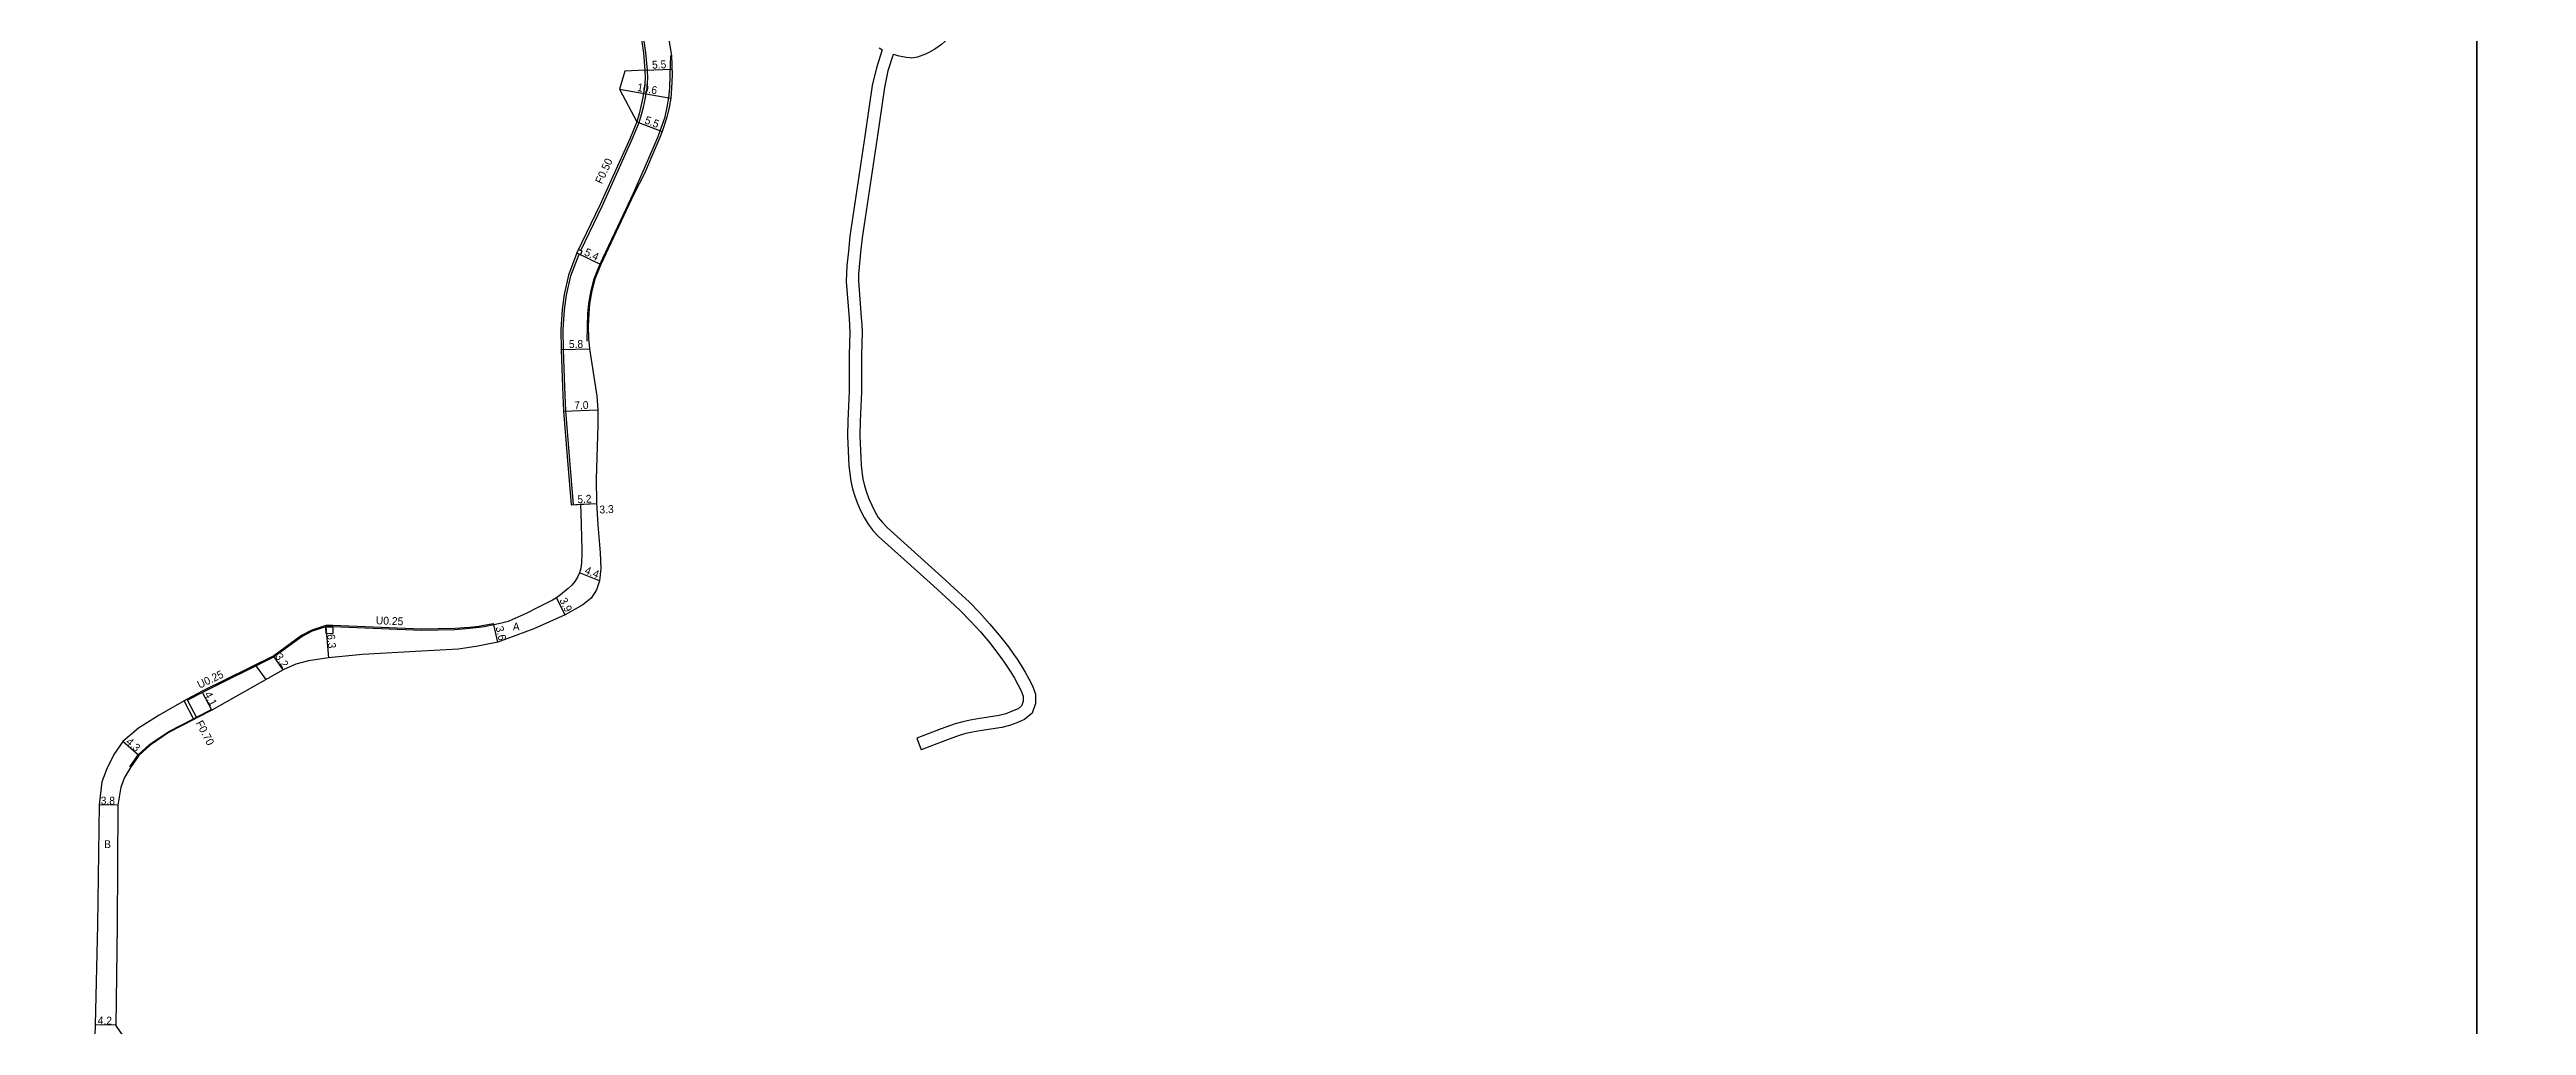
# Model space of a CAD drawing. Header units: metres. Extents: x -24000 to -21600, y -102000 to -99000.
# Drawn here: x -23694 to -23190, y -99543 to -99345 of the extents above; entities that cross this region are included whole.
import ezdxf

# ---------------------------------------------------------------- set-up
doc = ezdxf.new("R2010")
doc.units = ezdxf.units.M
doc.header["$LTSCALE"] = 2.5
for name, color, linetype in [('側溝・桝', 7, 'Continuous'), ('図郭', 7, 'Continuous'), ('幅員', 7, 'Continuous'), ('歩道・分離帯・安全施設', 7, 'Continuous'), ('舗装', 7, 'Continuous'), ('道路', 7, 'Continuous')]:
    doc.layers.add(name, color=color, linetype=linetype)
doc.styles.get("Standard").update_dxf_attribs({"font": ''})
doc.styles.get('Standard').set_extended_font_data('@MS PGothic')

msp = doc.modelspace()

# ---------------------------------------------------------------- linework, layer by layer
at = {"layer": '側溝・桝'}
msp.add_lwpolyline([(-23585.79, -99385.76), (-23581.4, -99376.61), (-23575.3, -99363.13), (-23573.93, -99359.73), (-23573.43, -99358.12), (-23573.06, -99356.61), (-23572.64, -99354.73), (-23572.31, -99352.61), (-23572.17, -99350.75), (-23572.23, -99349.06), (-23572.52, -99345.51), (-23574.03, -99335.4)], dxfattribs=at)
at = {"layer": '側溝・桝', "flags": 128}
for points in [[(-23572.73, -99349.1), (-23572.67, -99350.74), (-23572.81, -99352.56), (-23573.13, -99354.63), (-23573.54, -99356.5), (-23573.91, -99357.99), (-23574.4, -99359.58)], [(-23587.26, -99437.46), (-23588.08, -99427.61), (-23588.8, -99418.4), (-23589.03, -99413.52), (-23589.31, -99405.87), (-23589.37, -99401.83), (-23589.09, -99397.81), (-23588.67, -99394.82), (-23587.78, -99390.93), (-23586.13, -99386.48)], [(-23603.49, -99461.91), (-23603.54, -99461.67), (-23605.5, -99462.04), (-23606.48, -99462.21), (-23608.45, -99462.41), (-23611.43, -99462.66), (-23618.21, -99462.76), (-23636.24, -99462.02), (-23637.69, -99462.04), (-23640.53, -99462.96), (-23642.61, -99464.03)], [(-23642.61, -99464.03), (-23648.27, -99468.16), (-23662.84, -99475.39), (-23665.89, -99476.98)], [(-23664.52, -99481.12), (-23666.5, -99477.32)], [(-23663.89, -99480.8), (-23665.77, -99477.2)]]:
    msp.add_lwpolyline(points, dxfattribs=at)
for points in [[(-23585.52, -99385.89), (-23586.24, -99385.54), (-23586.59, -99386.27), (-23585.87, -99386.61)], [(-23637.64, -99462.29), (-23636.24, -99462.27), (-23636.22, -99463.67), (-23637.62, -99463.69)]]:
    msp.add_lwpolyline(points, close=True, dxfattribs=at)
at = {"layer": '図郭'}
for points in [[(-24000, -99600), (-23200, -99600), (-23200, -99000), (-24000, -99000)], [(-23200, -99600), (-22400, -99600), (-22400, -99000), (-23200, -99000)]]:
    msp.add_lwpolyline(points, close=True, dxfattribs=at)
at = {"layer": '幅員', "flags": 128}
for points in [[(-23572.73, -99349.1), (-23567.23, -99348.9)], [(-23577.91, -99352.94), (-23567.47, -99354.8)], [(-23574.4, -99359.58), (-23569.26, -99361.53)], [(-23586.59, -99386.27), (-23581.72, -99388.6)], [(-23589.81, -99405.88), (-23584.01, -99405.79)], [(-23589.3, -99418.43), (-23582.3, -99418.14)], [(-23587.76, -99437.5), (-23582.57, -99437.19)], [(-23585.87, -99437.35), (-23582.57, -99437.19)], [(-23581.96, -99452.92), (-23586.05, -99451.3)], [(-23588.96, -99459.86), (-23590.7, -99456.37)], [(-23637.64, -99462.29), (-23637.11, -99468.57)], [(-23602.67, -99465.42), (-23603.49, -99461.91)], [(-23646.37, -99471.04), (-23648.14, -99468.37)], [(-23660.87, -99479.26), (-23662.73, -99475.61)], [(-23675.71, -99488.43), (-23678.95, -99485.6)], [(-23679.97, -99498.54), (-23683.77, -99498.52)], [(-23680.4, -99543.3), (-23684.6, -99543.2)]]:
    msp.add_lwpolyline(points, dxfattribs=at)
at = {"layer": '歩道・分離帯・安全施設', "flags": 128}
for points in [[(-23584.46, -99404.22), (-23584.43, -99401.13), (-23584.32, -99398.58), (-23584.13, -99396.56), (-23583.66, -99393.92), (-23583.08, -99391.54), (-23582.32, -99389.63), (-23581.27, -99387.32), (-23578.24, -99380.86), (-23575.03, -99374.08), (-23573.27, -99370.1), (-23571.05, -99364.98), (-23570.07, -99362.61), (-23569.28, -99360.51), (-23568.64, -99358.56), (-23568.19, -99356.64), (-23567.85, -99354.75), (-23567.68, -99352.72), (-23567.57, -99350.13), (-23567.49, -99346.11)], [(-23677.52, -99490.79), (-23675.82, -99488.33), (-23673.5, -99486.21), (-23669.62, -99483.55), (-23664.58, -99480.99), (-23663.96, -99480.67), (-23660.94, -99479.13)]]:
    msp.add_lwpolyline(points, dxfattribs=at)
at = {"layer": '舗装'}
msp.add_lwpolyline([(-23651.89, -99470.24), (-23649.84, -99473.01)], dxfattribs=at)
at = {"layer": '道路'}
for points in [[(-23574.56, -99335.22), (-23573.02, -99345.57), (-23572.73, -99349.1), (-23576.85, -99349.3), (-23577.91, -99352.94), (-23574.4, -99359.58), (-23575.76, -99362.95), (-23581.85, -99376.4), (-23586.59, -99386.27), (-23588.26, -99390.79), (-23589.16, -99394.73), (-23589.58, -99397.75), (-23589.87, -99401.82), (-23589.81, -99405.88), (-23589.53, -99413.54), (-23589.3, -99418.43), (-23588.58, -99427.65), (-23587.76, -99437.5), (-23585.87, -99437.35), (-23585.71, -99441.34), (-23585.61, -99444.34), (-23585.55, -99446.34), (-23585.55, -99447.34), (-23585.67, -99449.34), (-23585.8, -99450.33), (-23586.05, -99451.3), (-23586.45, -99452.21), (-23586.98, -99453.05), (-23587.64, -99453.81), (-23588.37, -99454.49), (-23589.89, -99455.79), (-23590.7, -99456.37), (-23591.57, -99456.87), (-23594.24, -99458.24), (-23596.93, -99459.56), (-23598.74, -99460.42), (-23599.65, -99460.83), (-23600.58, -99461.19), (-23601.9, -99461.54), (-23603.49, -99461.91), (-23605.46, -99462.28), (-23606.44, -99462.45), (-23608.43, -99462.66), (-23611.42, -99462.91), (-23618.21, -99463.01), (-23636.24, -99462.27), (-23637.64, -99462.29), (-23640.42, -99463.19), (-23642.49, -99464.25)], [(-23568.3, -99340.53), (-23567.34, -99346.12), (-23567.19, -99350.14), (-23567.3, -99352.75), (-23567.47, -99354.8), (-23567.81, -99356.71), (-23568.27, -99358.66), (-23569.26, -99361.53), (-23569.72, -99362.75), (-23570.7, -99365.13), (-23572.92, -99370.25), (-23574.9, -99374.14), (-23578.1, -99380.92), (-23581.72, -99388.6), (-23582.93, -99391.59), (-23583.51, -99393.95), (-23583.99, -99396.58), (-23584.17, -99398.59), (-23584.28, -99401.13), (-23584.2, -99403.67), (-23584.01, -99405.79), (-23582.54, -99415.41), (-23582.3, -99418.14), (-23582.35, -99421.26), (-23582.63, -99432.29), (-23582.58, -99437.07), (-23582.31, -99441.52), (-23581.87, -99447.22), (-23581.68, -99450.43), (-23581.96, -99452.92), (-23582.57, -99454.77), (-23583.66, -99456.43), (-23585.4, -99457.84), (-23588.96, -99459.86), (-23595.33, -99462.69), (-23602.67, -99465.42), (-23606.75, -99466.2), (-23610.67, -99466.8), (-23618.21, -99467.26), (-23630.23, -99467.92), (-23637.11, -99468.57), (-23641.15, -99469.18), (-23643.77, -99469.86), (-23646.37, -99471.04), (-23660.87, -99479.26)], [(-23524.47, -99344.99), (-23524.57, -99344.94), (-23525.1, -99344.64)]]:
    msp.add_lwpolyline(points, dxfattribs=at)
at = {"layer": '道路', "flags": 128}
for points in [[(-23510.22, -99341.79), (-23511.79, -99343.34), (-23512.43, -99343.86), (-23513.09, -99344.35), (-23513.77, -99344.81), (-23514.47, -99345.25), (-23514.57, -99345.31), (-23515.09, -99345.59), (-23515.62, -99345.84), (-23516.17, -99346.07), (-23516.72, -99346.27), (-23517.28, -99346.44), (-23517.69, -99346.54), (-23518.06, -99346.6), (-23518.43, -99346.62), (-23518.8, -99346.61), (-23518.84, -99346.61), (-23519.56, -99346.52), (-23520.28, -99346.4), (-23520.99, -99346.24), (-23521.7, -99346.05), (-23522.26, -99345.88)], [(-23524.47, -99344.99), (-23525.62, -99348.65), (-23526.49, -99352.24), (-23527.98, -99362.5), (-23531.03, -99382.85), (-23531.35, -99385.89), (-23531.64, -99388.9), (-23531.75, -99390.45), (-23531.76, -99392.04), (-23531.21, -99399.56), (-23531.11, -99401.03), (-23531.06, -99402.47), (-23531.2, -99406.95), (-23531.19, -99414.45), (-23531.43, -99420.43), (-23531.49, -99423.47), (-23531.41, -99426.51), (-23531.33, -99428.04), (-23531.22, -99429.56), (-23531.06, -99431.1), (-23530.83, -99432.65), (-23530.52, -99434.21), (-23530.06, -99435.74), (-23529.49, -99437.22), (-23528.85, -99438.64), (-23528.15, -99440.05), (-23527.32, -99441.44), (-23526.32, -99442.74), (-23525.2, -99443.9), (-23514, -99453.95), (-23510.69, -99456.97), (-23508.53, -99459.01), (-23506.47, -99461.11), (-23504.48, -99463.3), (-23502.58, -99465.56), (-23500.78, -99467.89), (-23499.91, -99469.08), (-23499.08, -99470.29), (-23498.28, -99471.51), (-23497.53, -99472.76), (-23496.84, -99474.03), (-23496.2, -99475.29), (-23495.79, -99476.41), (-23495.79, -99477.48), (-23496.1, -99478.36), (-23496.81, -99478.96), (-23498, -99479.47), (-23499.32, -99479.96), (-23500.64, -99480.32), (-23505.02, -99480.99), (-23506.55, -99481.24), (-23508.09, -99481.59), (-23509.59, -99482.04), (-23512.47, -99483.04), (-23517.43, -99484.96)], [(-23522.26, -99345.88), (-23523.31, -99349.26), (-23524.02, -99352.6), (-23525.51, -99362.86), (-23528.56, -99383.22), (-23528.87, -99386.14), (-23529.15, -99389.11), (-23529.25, -99390.54), (-23529.26, -99391.95), (-23528.71, -99399.39), (-23528.61, -99400.91), (-23528.56, -99402.47), (-23528.7, -99406.99), (-23528.69, -99414.49), (-23528.93, -99420.5), (-23528.98, -99423.46), (-23528.91, -99426.41), (-23528.83, -99427.88), (-23528.73, -99429.35), (-23528.58, -99430.79), (-23528.37, -99432.22), (-23528.09, -99433.6), (-23527.69, -99434.93), (-23527.18, -99436.26), (-23526.59, -99437.57), (-23525.95, -99438.85), (-23525.25, -99440.03), (-23524.42, -99441.1), (-23523.46, -99442.1), (-23512.33, -99452.09), (-23508.99, -99455.14), (-23506.78, -99457.22), (-23504.65, -99459.39), (-23502.6, -99461.65), (-23500.64, -99463.99), (-23498.77, -99466.39), (-23497.87, -99467.63), (-23497, -99468.89), (-23496.16, -99470.18), (-23495.37, -99471.51), (-23494.62, -99472.87), (-23493.9, -99474.29), (-23493.29, -99475.97), (-23493.3, -99477.89), (-23493.95, -99479.83), (-23495.49, -99481.11), (-23497.06, -99481.79), (-23498.55, -99482.34), (-23500.12, -99482.77), (-23504.63, -99483.46), (-23506.07, -99483.7), (-23507.45, -99484.01), (-23508.82, -99484.42), (-23511.61, -99485.39), (-23516.53, -99487.29)], [(-23642.49, -99464.25), (-23648.14, -99468.37), (-23662.73, -99475.61), (-23665.77, -99477.2), (-23665.89, -99476.98), (-23666.5, -99477.32), (-23671.59, -99480.23), (-23675.75, -99482.89), (-23678.95, -99485.6), (-23680.81, -99488.22), (-23682.23, -99491.17), (-23683.24, -99493.84), (-23683.77, -99498.52), (-23684.08, -99522.9), (-23684.6, -99543.2), (-23684.66, -99545.53), (-23684.69, -99546.72)], [(-23660.87, -99479.26), (-23663.89, -99480.8), (-23664.52, -99481.12), (-23669.54, -99483.68), (-23673.4, -99486.33), (-23675.71, -99488.43), (-23677.4, -99490.88)], [(-23517.43, -99484.96), (-23516.53, -99487.29)], [(-23677.4, -99490.88), (-23678.62, -99492.91), (-23679.36, -99494.88), (-23679.97, -99498.54), (-23680.08, -99522.95), (-23680.4, -99543.3)], [(-23678.79, -99546.72), (-23678.76, -99545.68), (-23680.4, -99543.3)]]:
    msp.add_lwpolyline(points, dxfattribs=at)

# ---------------------------------------------------------------- texts
at = {"layer": '側溝・桝'}
for s, rotation, p in [('F0.50', 65.1865, (-23581.49, -99372.35)), ('U0.25', 357.6469, (-23627.51, -99461.76)), ('U0.25', 25.3815, (-23663.35, -99474.89)), ('F0.70', 297.5628, (-23664.17, -99481.84))]:
    msp.add_text(s, height=1.6, rotation=rotation, dxfattribs=at).set_placement(p)
at = {"layer": '幅員'}
for s, rotation, p in [('10.6', 349.8602, (-23574.41, -99353.31)), ('5.5', 2.0635, (-23571.27, -99348.79)), ('5.5', 339.1932, (-23572.94, -99359.86)), ('5.4', 334.3458, (-23585.22, -99386.64)), ('5.8', 0.8604, (-23588.2, -99405.6)), ('7.0', 2.4022, (-23587.09, -99418.09)), ('5.2', 3.4711, (-23586.46, -99437.18)), ('3.3', 2.7299, (-23581.96, -99439.26)), ('4.4', 338.3548, (-23585.14, -99451.39)), ('3.9', 296.5427, (-23590.18, -99456.86)), ('3.6', 283.2475, (-23603.13, -99462.37)), ('3.2', 303.4755, (-23648.05, -99468.32)), ('6.3', 274.8014, (-23637.41, -99463.83)), ('4.1', 296.9863, (-23662.44, -99475.97)), ('4.3', 318.8474, (-23678.47, -99485.89)), ('3.8', 359.7252, (-23683.47, -99498.43)), ('4.2', 358.5347, (-23684.09, -99543.11))]:
    msp.add_text(s, height=1.6, rotation=rotation, dxfattribs=at).set_placement(p)
at = {"layer": '舗装'}
for s, p in [('A', (-23599.62, -99463.03)), ('B', (-23682.78, -99507.29))]:
    msp.add_text(s, height=1.6, dxfattribs=at).set_placement(p)

doc.saveas('drawing.dxf')
